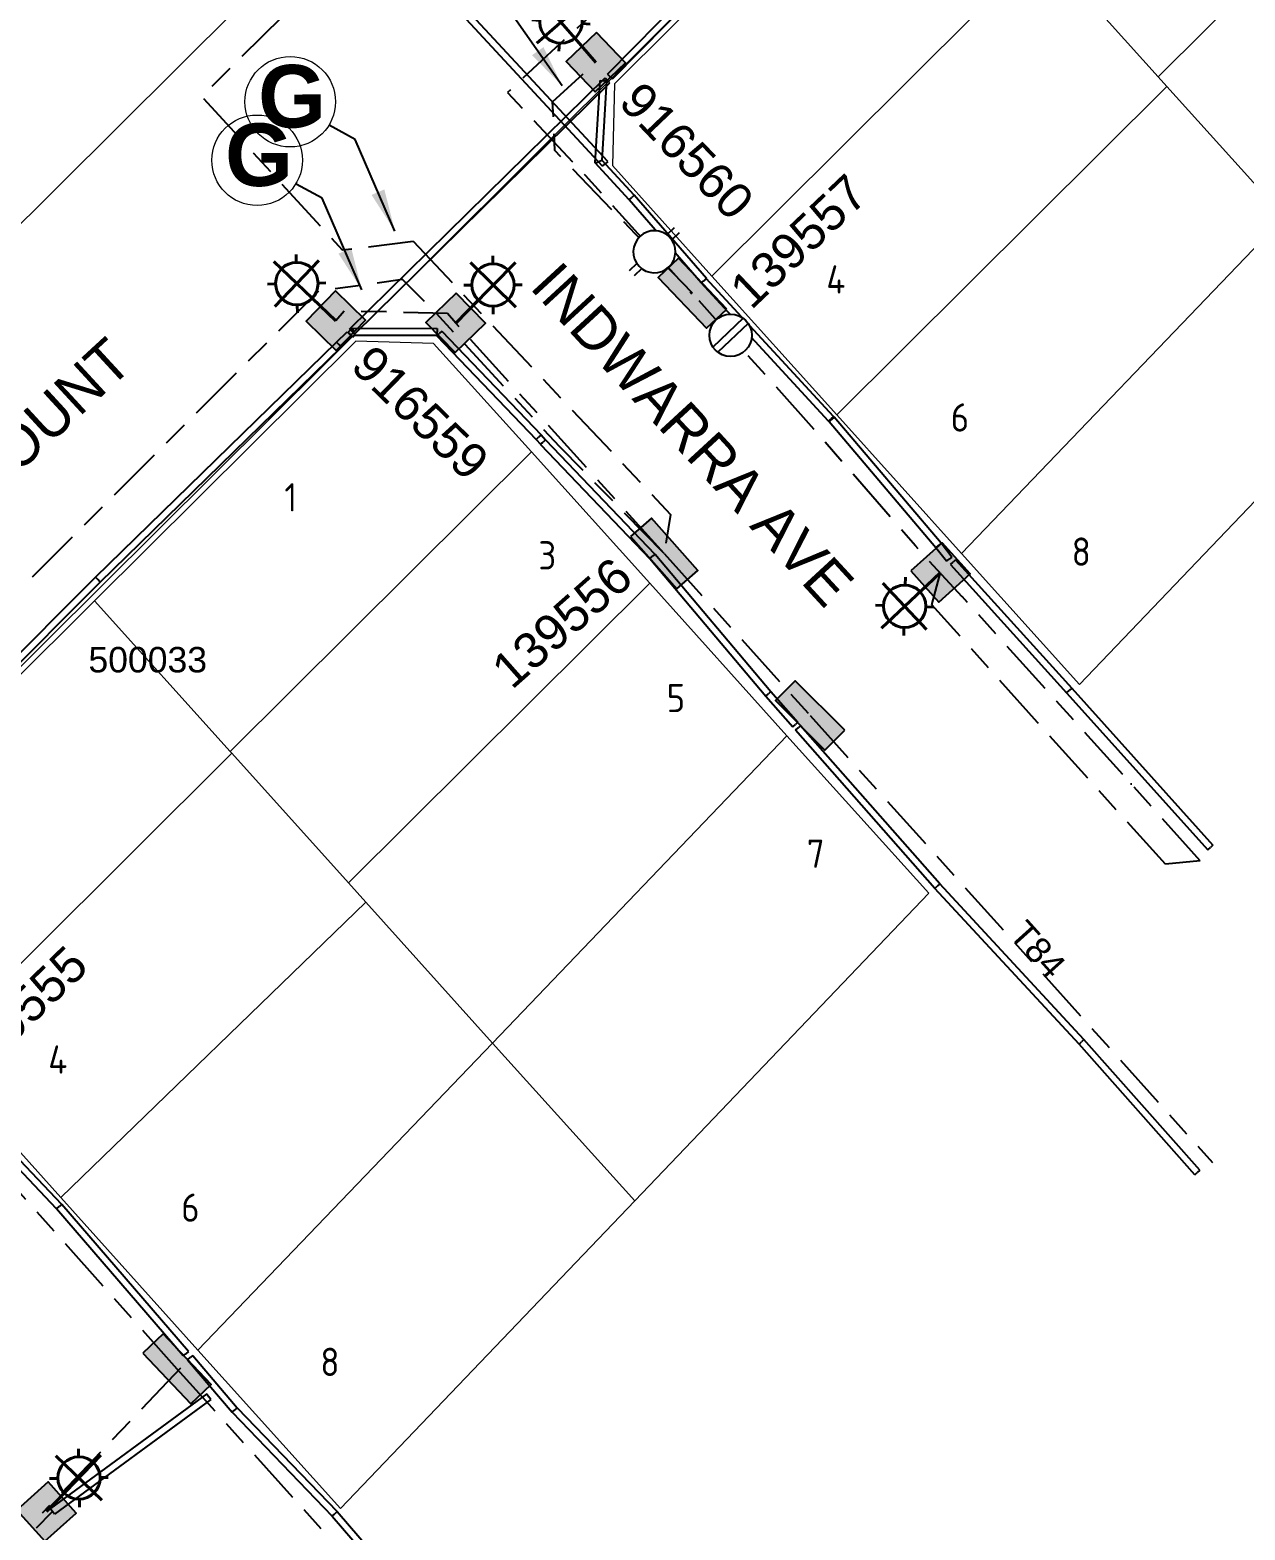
# Model space of a CAD drawing. Header units: metres. Extents: x -1 to 310379, y -2 to 6272124.
# Drawn here: x 309744.1 to 309830, y 6271225 to 6271331.1 of the extents above; entities that cross this region are included whole.
import ezdxf
from ezdxf.enums import TextEntityAlignment as Align

# ---------------------------------------------------------------- set-up
doc = ezdxf.new("R2010")
doc.units = ezdxf.units.M
doc.linetypes.add('Cable Exist UG', pattern=[8.2, 4, -1.2, 1.8, -1.2])
doc.layers.get('0').update_dxf_attribs({"color": 6})
for name, color, linetype in [('_User_LV_Exist', 7, 'Continuous'), ('_User_SL_Exist', 7, 'Continuous'), ('Duct_SP_EXT', 7, 'Continuous'), ('Equip_LV_EXT', 7, 'Continuous'), ('Equip_SP_SL_EXT', 7, 'Continuous'), ('Mains_HV_NEW_V17', 2, 'Continuous'), ('Mains_LV_EXT', 7, 'Continuous'), ('Notes', 7, 'Continuous'), ('Notes_HV_MISC', 7, 'Continuous'), ('Notes_SP_EXT', 7, 'Continuous'), ('SupportsUG_SP_LV_EXT', 7, 'Continuous'), ('SupportsUG_SP_LV_SL_EXT', 7, 'Continuous'), ('SupportsUG_SP_SL_EXT', 7, 'Continuous'), ('Trench_SP_EXT', 7, 'Continuous')]:
    doc.layers.add(name, color=color, linetype=linetype)
doc.layers.add('Cadastre Land Parcels_SP_EXT', color=9, linetype='Continuous', lineweight=5)
doc.styles.add('ARIAL', font='arial.ttf', dxfattribs={"height": 2})
doc.styles.add('COLUMN_LABEL', font='arial.ttf')
doc.styles.add('iecARIAL', font='arial.ttf', dxfattribs={"height": 2})
doc.styles.add('iecISOCP', font='isocp.shx')
doc.styles.add('ISOCP', font='isocp.shx', dxfattribs={"height": 1.75})
doc.styles.add('ITALICT', font='ITALICT')
doc.styles.add('POLE_LABEL', font='arial.ttf')
doc.styles.get("Standard").update_dxf_attribs({"font": 'arial.ttf'})
doc.linetypes.add('Cable New UG', pattern='A,7,-0.25,["x",Standard,S=2,R=0,X=0.2,Y=-0.8],-2.1', length=9.35)
doc.dimstyles.new('GISCAD Dim Style', dxfattribs={"dimtxt": 2.5, "dimasz": 3, "dimexe": 1.25, "dimexo": 0.625, "dimtad": 1, "dimtoh": 1, "dimdec": 1, "dimtxsty": 'ARIAL', "dimcen": 2.5, "dimadec": 0, "dimazin": 0, "dimtfac": 1, "dimtdec": 1, "dimtmove": 0, "dimatfit": 3, "dimfxl": 1.25, "dimarcsym": 0})

# ---------------------------------------------------------------- blocks, each defined once
blk = doc.blocks.new('COLUMN_EXT')
blk.add_hatch(color=256).paths.add_polyline_path([(-1.49, 1.48), (-1.49, -1.49), (1.48, -1.49), (1.48, 1.48)])
blk.add_lwpolyline([(-1.49, -1.49), (1.48, -1.49), (1.48, 1.48), (-1.49, 1.48)], close=True)
for tag, height, style, flags, p in [('ASSET_NUM', 2.5, 'COLUMN_LABEL', 8, (2, 2)), ('STRUCTURE_PLANT_NUMBER', 0.2, 'POLE_LABEL', 9, (1.81, 0.03)), ('STREET_CODE', 0.2, 'COLUMN_LABEL', 9, (1.81, -0.2))]:
    blk.add_attdef(tag, text='', height=height, dxfattribs=dict(style=style, flags=flags)).set_placement(p, align=Align.MIDDLE_LEFT)
at = {"flags": 9}
for tag, p in [('COLUMN_TYPE', (1.81, -0.4)), ('OWNED_BY', (1.81, -0.6)), ('STATE', (1.81, -0.8)), ('USAGE', (1.81, -1)), ('STREETNAME', (1.81, -1.6)), ('SUBURB', (1.81, -1.8)), ('LEGEND', (1.81, -1.2)), ('LOCATION', (1.81, -1.4)), ('NOTES', (1.81, -2))]:
    blk.add_attdef(tag, text='', height=0.2, dxfattribs=at).set_placement(p, align=Align.MIDDLE_LEFT)
at = {"flags": 1}
blk.add_attdef('Z', (1.81, -2.35), '', height=0.2, dxfattribs=at)
blk = doc.blocks.new('PILLAR_EXT')
blk.add_hatch(color=256).paths.add_polyline_path([(-2.475, 0.99), (-2.475, -0.99), (2.475, -0.99), (2.475, 0.99)])
blk.add_lwpolyline([(-2.475, -0.99), (2.475, -0.99), (2.475, 0.99), (-2.475, 0.99)], close=True)
at = {"style": 'iecARIAL', "flags": 8}
blk.add_attdef('ASSET_NUM', (1.5, 3.5), '', height=2.5, dxfattribs=at)
for tag, p, flags in [('OWNED_BY', (0, -0.2), 9), ('STATE', (0, -0.4), 9), ('SUPPORT_TYPE', (0, -0.6), 9), ('USAGE', (0, -0.8), 9), ('LEGEND', (0, -1), 9), ('LOCATION', (0, -1.2), 9), ('STREETNAME', (0, -1.8), 9), ('SUBURB', (0, -2), 1), ('NOTES', (0, -1.4), 9), ('PARENT', (0, -1.6), 9)]:
    blk.add_attdef(tag, p, '', height=0.2, dxfattribs=dict(flags=flags))
blk = doc.blocks.new('*U148')
at = {"lineweight": 40}
for p, q in [((2.25, 4.44), (2.26, 3.88)), ((0.66, 3.94), (3.91, 0.82)), ((0.73, 0.76), (3.85, 4)), ((0.22, 2.34), (0.79, 2.35)), ((4.35, 2.42), (3.79, 2.41)), ((0, 0), (1.25, 1.3)), ((2.33, 0.32), (2.32, 0.88))]:
    blk.add_line(p, q, dxfattribs=at)
blk.add_circle((2.29, 2.38), 1.5, dxfattribs=at)
at = {"style": 'iecARIAL', "flags": 8}
blk.add_attdef('ASSET_NUM', (1.5, 1.5), '', height=2.5, dxfattribs=at)
for tag, p, height, flags in [('CONSTRUCTED_VOLTAGE', (0.98, -0.65), 0.2, 9), ('CONTROL_TYPE', (0.98, -0.85), 0.2, 9), ('LANTERN_PURPOSE', (0.98, -1.05), 0.2, 9), ('LANTERN_TYPE', (0.98, -1.25), 0.2, 9), ('LNUMBER', (2.18, -3.25), 2.5, 8), ('OPERATING_VOLTAGE', (0.98, -1.65), 0.2, 9), ('ORIENTATION', (0.98, -1.85), 0.2, 9), ('OWNED_BY', (0.98, -2.05), 0.2, 9), ('STATE', (0.98, -2.25), 0.2, 9), ('NO_PHASES', (0.98, -1.45), 0.2, 9), ('USAGE', (0.98, -2.45), 0.2, 9), ('CEXIST', (0.98, -2.65), 0.2, 9), ('CNEW', (0.98, -2.85), 0.2, 9), ('CNUMBER', (0.98, -3.05), 0.2, 9), ('CREMOVE', (0.98, -3.25), 0.2, 9), ('CREPLACE', (0.98, -3.45), 0.2, 9), ('LKINGHEIGHT', (0.98, -3.65), 0.2, 9), ('LBRACKET', (0.98, -3.85), 0.2, 9), ('LBRACKETVOCAB', (0.98, -4.05), 0.2, 9), ('LCATEGORY', (0.98, -4.25), 0.2, 9), ('LCHARGE1', (0.98, -4.45), 0.2, 9), ('LCHARGE1PERCENT', (0.98, -4.65), 0.2, 9), ('LCHARGE2', (0.98, -4.85), 0.2, 9), ('LCHARGE2PERCENT', (0.98, -5.05), 0.2, 9), ('LCHARGE3', (0.98, -5.25), 0.2, 9), ('LCHARGE3PERCENT', (0.98, -5.45), 0.2, 9), ('LEXIST', (0.98, -5.65), 0.2, 9), ('LLAMP', (0.98, -5.85), 0.2, 9), ('LLAMPVOCAB', (0.98, -6.05), 0.2, 9), ('LMAST', (0.98, -6.25), 0.2, 9), ('LMASTVOCAB', (0.98, -6.45), 0.2, 9), ('LNEW', (0.98, -6.65), 0.2, 9), ('LANTNUMBER', (0.98, -6.85), 0.2, 9), ('LOUTREACH', (0.98, -7.25), 0.2, 9), ('LOUTREACHVOCAB', (0.98, -7.45), 0.2, 9), ('LRATECODE', (0.98, -7.65), 0.2, 9), ('LREMOVE', (0.98, -7.85), 0.2, 9), ('LREPLACE', (0.98, -8.05), 0.2, 9), ('LTYPE', (0.98, -8.25), 0.2, 9), ('LTYPEVOCAB', (0.98, -8.45), 0.2, 9), ('LEGEND', (0.98, -8.65), 0.2, 9), ('STREETNAME', (0.98, -9.25), 0.2, 9), ('SUBURB', (0.98, -9.45), 0.2, 1), ('LOCATION', (0.98, -8.85), 0.2, 9), ('NOTES', (0.98, -9.05), 0.2, 9)]:
    blk.add_attdef(tag, p, '', height=height, dxfattribs=dict(flags=flags))
blk = doc.blocks.new('*U174')
at = {"lineweight": 40}
for p, q in [((0, 0), (-1.45, -1.36)), ((-0.9, -0.85), (-4.18, -3.93)), ((-1, -4.03), (-4.08, -0.75)), ((-2.48, -0.33), (-2.5, -0.89)), ((-4.6, -2.32), (-4.04, -2.34)), ((-0.48, -2.45), (-1.04, -2.44)), ((-2.61, -4.45), (-2.59, -3.89))]:
    blk.add_line(p, q, dxfattribs=at)
blk.add_circle((-2.54, -2.39), 1.5, dxfattribs=at)
at = {"style": 'iecARIAL', "flags": 8}
blk.add_attdef('ASSET_NUM', (1.5, 1.5), '', height=2.5, dxfattribs=at)
for tag, p, height, flags in [('CONSTRUCTED_VOLTAGE', (0.98, -0.65), 0.2, 9), ('CONTROL_TYPE', (0.98, -0.85), 0.2, 9), ('LANTERN_PURPOSE', (0.98, -1.05), 0.2, 9), ('LANTERN_TYPE', (0.98, -1.25), 0.2, 9), ('LNUMBER', (2.18, -3.25), 2.5, 8), ('OPERATING_VOLTAGE', (0.98, -1.65), 0.2, 9), ('ORIENTATION', (0.98, -1.85), 0.2, 9), ('OWNED_BY', (0.98, -2.05), 0.2, 9), ('STATE', (0.98, -2.25), 0.2, 9), ('NO_PHASES', (0.98, -1.45), 0.2, 9), ('USAGE', (0.98, -2.45), 0.2, 9), ('CEXIST', (0.98, -2.65), 0.2, 9), ('CNEW', (0.98, -2.85), 0.2, 9), ('CNUMBER', (0.98, -3.05), 0.2, 9), ('CREMOVE', (0.98, -3.25), 0.2, 9), ('CREPLACE', (0.98, -3.45), 0.2, 9), ('LKINGHEIGHT', (0.98, -3.65), 0.2, 9), ('LBRACKET', (0.98, -3.85), 0.2, 9), ('LBRACKETVOCAB', (0.98, -4.05), 0.2, 9), ('LCATEGORY', (0.98, -4.25), 0.2, 9), ('LCHARGE1', (0.98, -4.45), 0.2, 9), ('LCHARGE1PERCENT', (0.98, -4.65), 0.2, 9), ('LCHARGE2', (0.98, -4.85), 0.2, 9), ('LCHARGE2PERCENT', (0.98, -5.05), 0.2, 9), ('LCHARGE3', (0.98, -5.25), 0.2, 9), ('LCHARGE3PERCENT', (0.98, -5.45), 0.2, 9), ('LEXIST', (0.98, -5.65), 0.2, 9), ('LLAMP', (0.98, -5.85), 0.2, 9), ('LLAMPVOCAB', (0.98, -6.05), 0.2, 9), ('LMAST', (0.98, -6.25), 0.2, 9), ('LMASTVOCAB', (0.98, -6.45), 0.2, 9), ('LNEW', (0.98, -6.65), 0.2, 9), ('LANTNUMBER', (0.98, -6.85), 0.2, 9), ('LOUTREACH', (0.98, -7.25), 0.2, 9), ('LOUTREACHVOCAB', (0.98, -7.45), 0.2, 9), ('LRATECODE', (0.98, -7.65), 0.2, 9), ('LREMOVE', (0.98, -7.85), 0.2, 9), ('LREPLACE', (0.98, -8.05), 0.2, 9), ('LTYPE', (0.98, -8.25), 0.2, 9), ('LTYPEVOCAB', (0.98, -8.45), 0.2, 9), ('LEGEND', (0.98, -8.65), 0.2, 9), ('STREETNAME', (0.98, -9.25), 0.2, 9), ('SUBURB', (0.98, -9.45), 0.2, 1), ('LOCATION', (0.98, -8.85), 0.2, 9), ('NOTES', (0.98, -9.05), 0.2, 9)]:
    blk.add_attdef(tag, p, '', height=height, dxfattribs=dict(flags=flags))
blk = doc.blocks.new('*U136')
at = {"lineweight": 40}
for p, q in [((1.04, 4.27), (4.25, 1.11)), ((1.07, 1.08), (4.22, 4.29)), ((2.63, 4.75), (2.63, 4.19)), ((0.58, 2.67), (1.14, 2.68)), ((4.71, 2.7), (4.14, 2.7)), ((0, 0), (1.59, 1.62)), ((2.66, 0.63), (2.66, 1.19))]:
    blk.add_line(p, q, dxfattribs=at)
blk.add_circle((2.64, 2.69), 1.5, dxfattribs=at)
at = {"style": 'iecARIAL', "flags": 8}
blk.add_attdef('ASSET_NUM', (1.5, 1.5), '', height=2.5, dxfattribs=at)
for tag, p, height, flags in [('CONSTRUCTED_VOLTAGE', (0.98, -0.65), 0.2, 9), ('CONTROL_TYPE', (0.98, -0.85), 0.2, 9), ('LANTERN_PURPOSE', (0.98, -1.05), 0.2, 9), ('LANTERN_TYPE', (0.98, -1.25), 0.2, 9), ('LNUMBER', (2.18, -3.25), 2.5, 8), ('OPERATING_VOLTAGE', (0.98, -1.65), 0.2, 9), ('ORIENTATION', (0.98, -1.85), 0.2, 9), ('OWNED_BY', (0.98, -2.05), 0.2, 9), ('STATE', (0.98, -2.25), 0.2, 9), ('NO_PHASES', (0.98, -1.45), 0.2, 9), ('USAGE', (0.98, -2.45), 0.2, 9), ('CEXIST', (0.98, -2.65), 0.2, 9), ('CNEW', (0.98, -2.85), 0.2, 9), ('CNUMBER', (0.98, -3.05), 0.2, 9), ('CREMOVE', (0.98, -3.25), 0.2, 9), ('CREPLACE', (0.98, -3.45), 0.2, 9), ('LKINGHEIGHT', (0.98, -3.65), 0.2, 9), ('LBRACKET', (0.98, -3.85), 0.2, 9), ('LBRACKETVOCAB', (0.98, -4.05), 0.2, 9), ('LCATEGORY', (0.98, -4.25), 0.2, 9), ('LCHARGE1', (0.98, -4.45), 0.2, 9), ('LCHARGE1PERCENT', (0.98, -4.65), 0.2, 9), ('LCHARGE2', (0.98, -4.85), 0.2, 9), ('LCHARGE2PERCENT', (0.98, -5.05), 0.2, 9), ('LCHARGE3', (0.98, -5.25), 0.2, 9), ('LCHARGE3PERCENT', (0.98, -5.45), 0.2, 9), ('LEXIST', (0.98, -5.65), 0.2, 9), ('LLAMP', (0.98, -5.85), 0.2, 9), ('LLAMPVOCAB', (0.98, -6.05), 0.2, 9), ('LMAST', (0.98, -6.25), 0.2, 9), ('LMASTVOCAB', (0.98, -6.45), 0.2, 9), ('LNEW', (0.98, -6.65), 0.2, 9), ('LANTNUMBER', (0.98, -6.85), 0.2, 9), ('LOUTREACH', (0.98, -7.25), 0.2, 9), ('LOUTREACHVOCAB', (0.98, -7.45), 0.2, 9), ('LRATECODE', (0.98, -7.65), 0.2, 9), ('LREMOVE', (0.98, -7.85), 0.2, 9), ('LREPLACE', (0.98, -8.05), 0.2, 9), ('LTYPE', (0.98, -8.25), 0.2, 9), ('LTYPEVOCAB', (0.98, -8.45), 0.2, 9), ('LEGEND', (0.98, -8.65), 0.2, 9), ('STREETNAME', (0.98, -9.25), 0.2, 9), ('SUBURB', (0.98, -9.45), 0.2, 1), ('LOCATION', (0.98, -8.85), 0.2, 9), ('NOTES', (0.98, -9.05), 0.2, 9)]:
    blk.add_attdef(tag, p, '', height=height, dxfattribs=dict(flags=flags))
blk = doc.blocks.new('*U137')
at = {"lineweight": 40}
for p, q in [((-4.31, 1), (-1.2, 4.26)), ((-2.8, 4.69), (-2.79, 4.13)), ((-1.13, 1.08), (-4.38, 4.19)), ((-4.82, 2.58), (-4.25, 2.6)), ((-0.69, 2.68), (-1.25, 2.66)), ((-2.71, 0.57), (-2.72, 1.13)), ((0, 0), (-1.67, 1.6))]:
    blk.add_line(p, q, dxfattribs=at)
blk.add_circle((-2.75, 2.63), 1.5, dxfattribs=at)
at = {"style": 'iecARIAL', "flags": 8}
blk.add_attdef('ASSET_NUM', (1.5, 1.5), '', height=2.5, dxfattribs=at)
for tag, p, height, flags in [('CONSTRUCTED_VOLTAGE', (0.98, -0.65), 0.2, 9), ('CONTROL_TYPE', (0.98, -0.85), 0.2, 9), ('LANTERN_PURPOSE', (0.98, -1.05), 0.2, 9), ('LANTERN_TYPE', (0.98, -1.25), 0.2, 9), ('LNUMBER', (2.18, -3.25), 2.5, 8), ('OPERATING_VOLTAGE', (0.98, -1.65), 0.2, 9), ('ORIENTATION', (0.98, -1.85), 0.2, 9), ('OWNED_BY', (0.98, -2.05), 0.2, 9), ('STATE', (0.98, -2.25), 0.2, 9), ('NO_PHASES', (0.98, -1.45), 0.2, 9), ('USAGE', (0.98, -2.45), 0.2, 9), ('CEXIST', (0.98, -2.65), 0.2, 9), ('CNEW', (0.98, -2.85), 0.2, 9), ('CNUMBER', (0.98, -3.05), 0.2, 9), ('CREMOVE', (0.98, -3.25), 0.2, 9), ('CREPLACE', (0.98, -3.45), 0.2, 9), ('LKINGHEIGHT', (0.98, -3.65), 0.2, 9), ('LBRACKET', (0.98, -3.85), 0.2, 9), ('LBRACKETVOCAB', (0.98, -4.05), 0.2, 9), ('LCATEGORY', (0.98, -4.25), 0.2, 9), ('LCHARGE1', (0.98, -4.45), 0.2, 9), ('LCHARGE1PERCENT', (0.98, -4.65), 0.2, 9), ('LCHARGE2', (0.98, -4.85), 0.2, 9), ('LCHARGE2PERCENT', (0.98, -5.05), 0.2, 9), ('LCHARGE3', (0.98, -5.25), 0.2, 9), ('LCHARGE3PERCENT', (0.98, -5.45), 0.2, 9), ('LEXIST', (0.98, -5.65), 0.2, 9), ('LLAMP', (0.98, -5.85), 0.2, 9), ('LLAMPVOCAB', (0.98, -6.05), 0.2, 9), ('LMAST', (0.98, -6.25), 0.2, 9), ('LMASTVOCAB', (0.98, -6.45), 0.2, 9), ('LNEW', (0.98, -6.65), 0.2, 9), ('LANTNUMBER', (0.98, -6.85), 0.2, 9), ('LOUTREACH', (0.98, -7.25), 0.2, 9), ('LOUTREACHVOCAB', (0.98, -7.45), 0.2, 9), ('LRATECODE', (0.98, -7.65), 0.2, 9), ('LREMOVE', (0.98, -7.85), 0.2, 9), ('LREPLACE', (0.98, -8.05), 0.2, 9), ('LTYPE', (0.98, -8.25), 0.2, 9), ('LTYPEVOCAB', (0.98, -8.45), 0.2, 9), ('LEGEND', (0.98, -8.65), 0.2, 9), ('STREETNAME', (0.98, -9.25), 0.2, 9), ('SUBURB', (0.98, -9.45), 0.2, 1), ('LOCATION', (0.98, -8.85), 0.2, 9), ('NOTES', (0.98, -9.05), 0.2, 9)]:
    blk.add_attdef(tag, p, '', height=height, dxfattribs=dict(flags=flags))
blk = doc.blocks.new('*U135')
at = {"lineweight": 40}
for p, q in [((-4.17, 1.37), (-0.77, 4.32)), ((-1, 1.15), (-3.94, 4.55)), ((-2.32, 4.91), (-2.36, 4.34)), ((-4.53, 3), (-3.97, 2.96)), ((-0.41, 2.7), (-0.97, 2.74)), ((-2.62, 0.79), (-2.58, 1.35)), ((0, 0), (-1.49, 1.72))]:
    blk.add_line(p, q, dxfattribs=at)
blk.add_circle((-2.47, 2.85), 1.5, dxfattribs=at)
at = {"style": 'iecARIAL', "flags": 8}
blk.add_attdef('ASSET_NUM', (1.5, 1.5), '', height=2.5, dxfattribs=at)
for tag, p, height, flags in [('CONSTRUCTED_VOLTAGE', (0.98, -0.65), 0.2, 9), ('CONTROL_TYPE', (0.98, -0.85), 0.2, 9), ('LANTERN_PURPOSE', (0.98, -1.05), 0.2, 9), ('LANTERN_TYPE', (0.98, -1.25), 0.2, 9), ('LNUMBER', (2.18, -3.25), 2.5, 8), ('OPERATING_VOLTAGE', (0.98, -1.65), 0.2, 9), ('ORIENTATION', (0.98, -1.85), 0.2, 9), ('OWNED_BY', (0.98, -2.05), 0.2, 9), ('STATE', (0.98, -2.25), 0.2, 9), ('NO_PHASES', (0.98, -1.45), 0.2, 9), ('USAGE', (0.98, -2.45), 0.2, 9), ('CEXIST', (0.98, -2.65), 0.2, 9), ('CNEW', (0.98, -2.85), 0.2, 9), ('CNUMBER', (0.98, -3.05), 0.2, 9), ('CREMOVE', (0.98, -3.25), 0.2, 9), ('CREPLACE', (0.98, -3.45), 0.2, 9), ('LKINGHEIGHT', (0.98, -3.65), 0.2, 9), ('LBRACKET', (0.98, -3.85), 0.2, 9), ('LBRACKETVOCAB', (0.98, -4.05), 0.2, 9), ('LCATEGORY', (0.98, -4.25), 0.2, 9), ('LCHARGE1', (0.98, -4.45), 0.2, 9), ('LCHARGE1PERCENT', (0.98, -4.65), 0.2, 9), ('LCHARGE2', (0.98, -4.85), 0.2, 9), ('LCHARGE2PERCENT', (0.98, -5.05), 0.2, 9), ('LCHARGE3', (0.98, -5.25), 0.2, 9), ('LCHARGE3PERCENT', (0.98, -5.45), 0.2, 9), ('LEXIST', (0.98, -5.65), 0.2, 9), ('LLAMP', (0.98, -5.85), 0.2, 9), ('LLAMPVOCAB', (0.98, -6.05), 0.2, 9), ('LMAST', (0.98, -6.25), 0.2, 9), ('LMASTVOCAB', (0.98, -6.45), 0.2, 9), ('LNEW', (0.98, -6.65), 0.2, 9), ('LANTNUMBER', (0.98, -6.85), 0.2, 9), ('LOUTREACH', (0.98, -7.25), 0.2, 9), ('LOUTREACHVOCAB', (0.98, -7.45), 0.2, 9), ('LRATECODE', (0.98, -7.65), 0.2, 9), ('LREMOVE', (0.98, -7.85), 0.2, 9), ('LREPLACE', (0.98, -8.05), 0.2, 9), ('LTYPE', (0.98, -8.25), 0.2, 9), ('LTYPEVOCAB', (0.98, -8.45), 0.2, 9), ('LEGEND', (0.98, -8.65), 0.2, 9), ('STREETNAME', (0.98, -9.25), 0.2, 9), ('SUBURB', (0.98, -9.45), 0.2, 1), ('LOCATION', (0.98, -8.85), 0.2, 9), ('NOTES', (0.98, -9.05), 0.2, 9)]:
    blk.add_attdef(tag, p, '', height=height, dxfattribs=dict(flags=flags))
blk = doc.blocks.new('LV_UG_LINKS_CLOSED_EXT')
blk.add_wipeout([(-1.06, 1.06), (-1.18, 0.92), (-1.29, 0.76), (-1.37, 0.59), (-1.43, 0.42), (-1.48, 0.23), (-1.49, 0.05), (-1.49, -0.14), (-1.46, -0.33), (-1.41, -0.51), (-1.33, -0.68), (-1.24, -0.84), (-1.12, -0.99), (-0.99, -1.12), (-0.84, -1.24), (-0.68, -1.33), (-0.51, -1.41), (-0.33, -1.46), (-0.14, -1.49), (0.05, -1.49), (0.23, -1.48), (0.42, -1.43), (0.59, -1.37), (0.76, -1.29), (0.92, -1.18), (1.06, -1.06), (1.18, -0.92), (1.29, -0.76), (1.37, -0.59), (1.43, -0.42), (1.48, -0.23), (1.49, -0.05), (1.49, 0.14), (1.46, 0.33), (1.41, 0.51), (1.33, 0.68), (1.24, 0.84), (1.12, 0.99), (0.99, 1.12), (0.84, 1.24), (0.68, 1.33), (0.51, 1.41), (0.33, 1.46), (0.14, 1.49), (-0.05, 1.49), (-0.23, 1.48), (-0.42, 1.43), (-0.59, 1.37), (-0.76, 1.29), (-0.92, 1.18)])
for p, q in [((-0.25, -1.48), (-0.25, 1.48)), ((0.25, -1.48), (0.25, 1.48))]:
    blk.add_line(p, q)
blk.add_circle((0, 0), 1.5)
at = {"flags": 9}
for tag, p in [('ACTUAL_STATUS', (0, 0)), ('CONSTRUCTED_VOLTAGE', (0, -0.2)), ('OPERATING_VOLTAGE', (0, -0.6)), ('ORIENTATION', (0, -0.8)), ('STATE', (0, -1)), ('NO_PHASES', (0, -0.4)), ('SWITCH_TYPE', (0, -1.2)), ('USAGE', (0, -1.4)), ('NOTES', (0, -1.6))]:
    blk.add_attdef(tag, text='', height=0.2, dxfattribs=at).set_placement(p, align=Align.MIDDLE_LEFT)
at = {"flags": 1}
blk.add_attdef('Z', (0, 0), '', height=0.2, dxfattribs=at)
blk = doc.blocks.new('LV_UG_LINKS_OPEN_EXT')
blk.add_wipeout([(-0.25, 1.47), (-0.43, 1.43), (-0.61, 1.36), (-0.77, 1.28), (-0.93, 1.17), (-1.07, 1.05), (-1.19, 0.9), (-1.29, 0.75), (-1.38, 0.58), (-1.44, 0.4), (-1.48, 0.22), (-1.49, 0.03), (-1.49, -0.16), (-1.45, -0.34), (-1.4, -0.52), (-1.32, -0.69), (-1.23, -0.85), (-1.11, -1), (-0.98, -1.13), (-0.83, -1.24), (-0.66, -1.34), (-0.49, -1.41), (-0.31, -1.46), (-0.13, -1.49), (0.06, -1.49), (0.25, -1.47), (0.43, -1.43), (0.61, -1.36), (0.77, -1.28), (0.93, -1.17), (1.07, -1.05), (1.19, -0.9), (1.29, -0.75), (1.38, -0.58), (1.44, -0.4), (1.48, -0.22), (1.49, -0.03), (1.49, 0.16), (1.45, 0.34), (1.4, 0.52), (1.32, 0.69), (1.23, 0.85), (1.11, 1), (0.98, 1.13), (0.83, 1.24), (0.66, 1.34), (0.49, 1.41), (0.31, 1.46), (0.13, 1.49), (-0.06, 1.49)])
for p, q in [((-0.25, 1.47), (-0.25, 2.22)), ((0.25, 1.47), (0.25, 2.22)), ((-0.25, -1.47), (-0.25, -2.22)), ((0.25, -1.47), (0.25, -2.22))]:
    blk.add_line(p, q)
blk.add_lwpolyline([(0, -1.49, 1), (0, 1.49, 1)], format="xyb", close=True)
at = {"flags": 9}
for tag, p in [('ACTUAL_STATUS', (0, 0)), ('CONSTRUCTED_VOLTAGE', (0, -0.2)), ('OPERATING_VOLTAGE', (0, -0.6)), ('ORIENTATION', (0, -0.8)), ('STATE', (0, -1)), ('NO_PHASES', (0, -0.4)), ('SWITCH_TYPE', (0, -1.2)), ('USAGE', (0, -1.4)), ('NOTES', (0, -1.6))]:
    blk.add_attdef(tag, text='', height=0.2, dxfattribs=at).set_placement(p, align=Align.MIDDLE_LEFT)
at = {"flags": 1}
blk.add_attdef('Z', (0, 0), '', height=0.2, dxfattribs=at)

msp = doc.modelspace()

# ---------------------------------------------------------------- linework, layer by layer
at = {"layer": '_User_LV_Exist', "color": 7, "linetype": 'Cable Exist UG', "flags": 128}
for points in [[(309848.09, 6271353.16), (309831.87, 6271370.89), (309831.87, 6271370.89), (309831.87, 6271370.89), (309831.87, 6271370.89), (309831.87, 6271370.89), (309823.18, 6271370.34), (309823.18, 6271370.34), (309823.18, 6271370.34), (309823.18, 6271370.34), (309823.18, 6271370.34), (309783.82, 6271332.13), (309783.82, 6271332.13), (309783.82, 6271332.13), (309780.66, 6271329.23), (309777.88, 6271326.63), (309777.88, 6271326.63), (309783.37, 6271320.8), (309790.93, 6271312.4)], [(309779.45, 6271349.28), (309756.26, 6271326.37), (309766.19, 6271315.51), (309771.22, 6271316.12)], [(309788.96, 6271294.04), (309781.58, 6271301.59), (309781.58, 6271301.59), (309772.84, 6271311.03), (309772.84, 6271311.03), (309772.84, 6271311.03), (309770.45, 6271313.42), (309764.49, 6271312.58), (309762.72, 6271310.8), (309762.72, 6271310.8), (309762.72, 6271310.8), (309728.36, 6271276.48), (309728.36, 6271276.48), (309728.36, 6271276.48), (309726.03, 6271274.12), (309725.9, 6271263.95), (309725.81, 6271261.58), (309727.56, 6271259.74), (309732.05, 6271254.84), (309727.4, 6271250.51), (309727.4, 6271250.51), (309735.2, 6271241.55), (309734.85, 6271237.76)], [(309735.68, 6271257.47), (309754.51, 6271236.38)], [(309754.51, 6271236.38), (309783, 6271204.75)]]:
    msp.add_lwpolyline(points, dxfattribs=at)
at = {"layer": '_User_SL_Exist', "linetype": 'Cable Exist UG', "flags": 128}
for points in [[(309790.96, 6271312.44), (309781.24, 6271322.54), (309781.24, 6271322.54), (309781.16, 6271324.48), (309781.06, 6271325.97), (309784.14, 6271328.77)], [(309774.22, 6271310.34), (309773.65, 6271311.02), (309766.35, 6271311.19), (309765.74, 6271310.5)], [(309788.96, 6271294.04), (309774.22, 6271310.34)], [(309754.76, 6271236.42), (309744.98, 6271226.17)]]:
    msp.add_lwpolyline(points, dxfattribs=at)
at = {"layer": '_User_SL_Exist', "linetype": 'Cable Exist UG'}
msp.add_lwpolyline([(309826.87, 6271272.3), (309824.41, 6271272.06), (309824.41, 6271272.06), (309815.37, 6271282.09), (309807.88, 6271290.42), (309808.51, 6271292.7)], dxfattribs=at)
at = {"layer": 'Cadastre Land Parcels_SP_EXT', "linetype": 'Continuous'}
for points in [[(309767.32, 6271341.11), (309724.76, 6271388.35), (309611.99, 6271281.48), (309657.04, 6271231.43), (309767.32, 6271341.11)], [(309847.28, 6271350.99), (309838.9, 6271360.27), (309815.54, 6271337.04), (309815.67, 6271336.89), (309823.9, 6271327.76), (309847.28, 6271350.99)], [(309855.69, 6271341.68), (309847.28, 6271350.99), (309823.9, 6271327.76), (309824.52, 6271327.07), (309832.84, 6271317.86), (309855.69, 6271341.68)], [(309815.67, 6271336.89), (309815.54, 6271337.04), (309805.97, 6271347.67), (309785.46, 6271327.26), (309785.3, 6271321.47), (309792.33, 6271313.66), (309815.67, 6271336.89)], [(309824.52, 6271327.07), (309823.9, 6271327.76), (309815.67, 6271336.89), (309792.33, 6271313.66), (309801.17, 6271303.84), (309824.52, 6271327.07)], [(309832.84, 6271317.86), (309824.52, 6271327.07), (309801.17, 6271303.84), (309810, 6271294.03), (309832.84, 6271317.86)], [(309841.15, 6271308.64), (309832.84, 6271317.86), (309810, 6271294.03), (309818.34, 6271284.77), (309841.15, 6271308.64)], [(309779.58, 6271301.22), (309772.66, 6271308.9), (309767.15, 6271309.06), (309748.69, 6271290.7), (309758.28, 6271280.04), (309779.58, 6271301.22)], [(309787.94, 6271291.93), (309779.58, 6271301.22), (309758.28, 6271280.04), (309758.4, 6271279.92), (309766.65, 6271270.75), (309787.94, 6271291.93)], [(309797.64, 6271281.14), (309787.94, 6271291.93), (309766.65, 6271270.75), (309767.87, 6271269.39), (309776.82, 6271259.42), (309797.64, 6271281.14)], [(309758.4, 6271279.92), (309758.28, 6271280.04), (309748.69, 6271290.7), (309730.23, 6271272.34), (309730.08, 6271266.55), (309737.1, 6271258.73), (309758.4, 6271279.92)], [(309807.68, 6271270.03), (309797.64, 6271281.14), (309776.82, 6271259.42), (309786.88, 6271248.27), (309807.68, 6271270.03)], [(309767.87, 6271269.39), (309766.65, 6271270.75), (309758.4, 6271279.92), (309737.1, 6271258.73), (309746.3, 6271248.49), (309767.87, 6271269.39)], [(309776.82, 6271259.42), (309767.87, 6271269.39), (309746.3, 6271248.49), (309755.99, 6271237.69), (309776.82, 6271259.42)], [(309786.88, 6271248.27), (309776.82, 6271259.42), (309755.99, 6271237.69), (309766.08, 6271226.5), (309786.88, 6271248.27)]]:
    msp.add_lwpolyline(points, close=True, dxfattribs=at)
at = {"layer": 'Duct_SP_EXT'}
for p, q in [((309784.96, 6271327.93), (309805.42, 6271348.73)), ((309785.31, 6271327.6), (309805.76, 6271348.39)), ((309784.61, 6271321.44), (309767.2, 6271340.24)), ((309784.97, 6271321.77), (309767.55, 6271340.57)), ((309766.72, 6271309.9), (309784.79, 6271327.67)), ((309767.06, 6271309.56), (309785.12, 6271327.33)), ((309784.08, 6271321.66), (309784.44, 6271327.49)), ((309784.44, 6271327.49), (309784.68, 6271327.47)), ((309784.57, 6271321.84), (309784.91, 6271327.46)), ((309784.91, 6271327.46), (309784.68, 6271327.47)), ((309784.79, 6271327.67), (309784.95, 6271327.5)), ((309785.12, 6271327.33), (309784.95, 6271327.5)), ((309784.96, 6271327.93), (309785.13, 6271327.77)), ((309785.31, 6271327.6), (309785.13, 6271327.77)), ((309784.57, 6271321.84), (309784.32, 6271321.75)), ((309786.85, 6271319.38), (309784.57, 6271321.84)), ((309784.97, 6271321.77), (309784.79, 6271321.6)), ((309784.08, 6271321.66), (309784.32, 6271321.75)), ((309786.49, 6271319.06), (309784.08, 6271321.66)), ((309784.61, 6271321.44), (309784.79, 6271321.6)), ((309786.49, 6271319.06), (309786.67, 6271319.22)), ((309786.49, 6271319.06), (309786.67, 6271319.22)), ((309791.58, 6271313.17), (309786.49, 6271319.06)), ((309786.49, 6271319.06), (309786.49, 6271319.06)), ((309786.85, 6271319.38), (309786.67, 6271319.22)), ((309786.85, 6271319.37), (309786.67, 6271319.22)), ((309786.85, 6271319.37), (309786.85, 6271319.38)), ((309791.95, 6271313.49), (309786.85, 6271319.37)), ((309791.58, 6271313.17), (309791.76, 6271313.33)), ((309791.59, 6271313.17), (309791.76, 6271313.33)), ((309791.95, 6271313.49), (309791.76, 6271313.33)), ((309791.94, 6271313.49), (309791.76, 6271313.33)), ((309800.93, 6271303.73), (309791.94, 6271313.49)), ((309800.58, 6271303.4), (309791.59, 6271313.17)), ((309765.8, 6271308.98), (309766.54, 6271309.72)), ((309766.13, 6271308.64), (309766.88, 6271309.38)), ((309766.54, 6271309.72), (309766.71, 6271309.55)), ((309766.62, 6271309.69), (309766.9, 6271309.97)), ((309766.62, 6271309.69), (309766.79, 6271309.52)), ((309766.88, 6271309.38), (309766.71, 6271309.55)), ((309766.72, 6271309.9), (309766.89, 6271309.73)), ((309766.96, 6271309.35), (309766.79, 6271309.52)), ((309767.06, 6271309.56), (309766.89, 6271309.73)), ((309766.9, 6271309.97), (309772.92, 6271309.96)), ((309766.9, 6271309.97), (309767, 6271309.73)), ((309766.96, 6271309.35), (309767.1, 6271309.49)), ((309767.1, 6271309.49), (309767, 6271309.73)), ((309767.1, 6271309.49), (309772.92, 6271309.48)), ((309772.88, 6271309.44), (309773.05, 6271309.6)), ((309772.88, 6271309.44), (309779.91, 6271302.1)), ((309772.92, 6271309.96), (309772.92, 6271309.72)), ((309772.92, 6271309.48), (309772.92, 6271309.72)), ((309773.23, 6271309.77), (309773.05, 6271309.6)), ((309773.23, 6271309.77), (309780.26, 6271302.43)), ((309748.74, 6271292.36), (309765.8, 6271308.98)), ((309749.08, 6271292.02), (309766.13, 6271308.64)), ((309765.8, 6271308.98), (309765.8, 6271308.98)), ((309765.8, 6271308.98), (309765.96, 6271308.81)), ((309765.8, 6271308.98), (309765.96, 6271308.81)), ((309766.13, 6271308.64), (309765.96, 6271308.81)), ((309766.13, 6271308.64), (309765.96, 6271308.81)), ((309766.13, 6271308.64), (309766.13, 6271308.64)), ((309800.58, 6271303.4), (309800.76, 6271303.57)), ((309800.58, 6271303.4), (309800.76, 6271303.57)), ((309800.62, 6271303.36), (309800.58, 6271303.4)), ((309800.62, 6271303.36), (309800.8, 6271303.52)), ((309808.18, 6271294.45), (309800.62, 6271303.36)), ((309800.93, 6271303.73), (309800.76, 6271303.57)), ((309800.93, 6271303.73), (309800.76, 6271303.57)), ((309800.98, 6271303.68), (309800.8, 6271303.52)), ((309800.98, 6271303.68), (309800.93, 6271303.73)), ((309808.55, 6271294.76), (309800.98, 6271303.68)), ((309779.91, 6271302.1), (309780.08, 6271302.27)), ((309779.91, 6271302.1), (309780.22, 6271301.76)), ((309780.26, 6271302.43), (309780.08, 6271302.27)), ((309780.22, 6271301.75), (309780.4, 6271301.92)), ((309780.22, 6271301.76), (309780.4, 6271301.92)), ((309780.22, 6271301.75), (309787.96, 6271293.67)), ((309780.26, 6271302.43), (309780.57, 6271302.08)), ((309780.57, 6271302.08), (309780.4, 6271301.92)), ((309780.57, 6271302.08), (309780.4, 6271301.92)), ((309780.57, 6271302.08), (309788.31, 6271294)), ((309808.18, 6271294.45), (309808.37, 6271294.61)), ((309808.92, 6271293.5), (309808.18, 6271294.45)), ((309808.55, 6271294.76), (309808.37, 6271294.61)), ((309809.3, 6271293.79), (309808.55, 6271294.76)), ((309787.95, 6271293.68), (309788.14, 6271293.84)), ((309787.95, 6271293.68), (309796.15, 6271283.96)), ((309787.96, 6271293.67), (309788.14, 6271293.84)), ((309788.31, 6271294), (309788.14, 6271293.84)), ((309788.32, 6271293.99), (309788.14, 6271293.84)), ((309788.32, 6271293.99), (309796.51, 6271284.27)), ((309808.92, 6271293.5), (309809.11, 6271293.64)), ((309809.3, 6271293.79), (309809.11, 6271293.64)), ((309809.22, 6271293.27), (309809.4, 6271293.43)), ((309809.22, 6271293.27), (309817.42, 6271284.19)), ((309809.57, 6271293.59), (309809.4, 6271293.43)), ((309809.57, 6271293.59), (309817.78, 6271284.51)), ((309729.45, 6271273.04), (309748.74, 6271292.36)), ((309748.74, 6271292.36), (309748.91, 6271292.19)), ((309749.08, 6271292.02), (309748.91, 6271292.19)), ((309729.78, 6271272.71), (309749.08, 6271292.02)), ((309796.15, 6271283.96), (309796.33, 6271284.12)), ((309796.15, 6271283.96), (309796.33, 6271284.12)), ((309796.15, 6271283.96), (309796.15, 6271283.96)), ((309796.15, 6271283.96), (309798.06, 6271281.78)), ((309796.51, 6271284.27), (309796.33, 6271284.12)), ((309796.51, 6271284.27), (309796.33, 6271284.12)), ((309796.51, 6271284.27), (309796.51, 6271284.27)), ((309796.51, 6271284.27), (309798.42, 6271282.1)), ((309817.42, 6271284.19), (309817.6, 6271284.35)), ((309817.42, 6271284.19), (309827.41, 6271273.08)), ((309817.78, 6271284.51), (309817.6, 6271284.35)), ((309817.78, 6271284.51), (309827.77, 6271273.41)), ((309798.06, 6271281.78), (309798.24, 6271281.94)), ((309798.42, 6271282.1), (309798.24, 6271281.94)), ((309798.25, 6271281.54), (309798.43, 6271281.7)), ((309808.1, 6271270.34), (309798.25, 6271281.54)), ((309798.61, 6271281.86), (309798.43, 6271281.7)), ((309808.45, 6271270.67), (309798.61, 6271281.86)), ((309827.41, 6271273.08), (309827.59, 6271273.25)), ((309827.77, 6271273.41), (309827.59, 6271273.25)), ((309808.1, 6271270.34), (309808.27, 6271270.51)), ((309818.3, 6271259.35), (309808.1, 6271270.34)), ((309808.45, 6271270.67), (309808.27, 6271270.51)), ((309818.65, 6271259.67), (309808.45, 6271270.67)), ((309818.3, 6271259.35), (309818.48, 6271259.51)), ((309826.48, 6271250.1), (309818.3, 6271259.35)), ((309818.65, 6271259.67), (309818.48, 6271259.51)), ((309826.84, 6271250.42), (309818.65, 6271259.67)), ((309746.36, 6271248.01), (309736.75, 6271258.16)), ((309746, 6271247.69), (309736.4, 6271257.83)), ((309826.48, 6271250.1), (309826.66, 6271250.26)), ((309826.84, 6271250.42), (309826.66, 6271250.26)), ((309746, 6271247.69), (309746.18, 6271247.85)), ((309754.96, 6271237.3), (309746, 6271247.69)), ((309746.36, 6271248.01), (309746.18, 6271247.85)), ((309755.32, 6271237.61), (309746.36, 6271248.01)), ((309754.96, 6271237.3), (309755.14, 6271237.45)), ((309755.32, 6271237.61), (309755.14, 6271237.45)), ((309755.26, 6271237.02), (309755.44, 6271237.18)), ((309755.26, 6271237.02), (309758.42, 6271233.31)), ((309755.63, 6271237.33), (309755.44, 6271237.18)), ((309755.63, 6271237.33), (309758.77, 6271233.63)), ((309756.63, 6271234.6), (309745.57, 6271226.5)), ((309756.91, 6271234.22), (309745.85, 6271226.11)), ((309756.63, 6271234.6), (309756.77, 6271234.41)), ((309756.91, 6271234.22), (309756.77, 6271234.41)), ((309758.42, 6271233.31), (309758.6, 6271233.47)), ((309758.42, 6271233.31), (309765.49, 6271225.95)), ((309758.77, 6271233.63), (309758.6, 6271233.47)), ((309758.77, 6271233.63), (309765.85, 6271226.28)), ((309745.57, 6271226.5), (309745.71, 6271226.3)), ((309745.85, 6271226.11), (309745.71, 6271226.3)), ((309765.49, 6271225.95), (309765.67, 6271226.12)), ((309765.49, 6271225.95), (309775.37, 6271214.53)), ((309765.85, 6271226.28), (309765.67, 6271226.12)), ((309765.85, 6271226.28), (309775.73, 6271214.85))]:
    msp.add_line(p, q, dxfattribs=at)
at = {"layer": 'Mains_HV_NEW_V17', "color": 2, "linetype": 'Cable New UG', "lineweight": 0, "flags": 128}
msp.add_lwpolyline([(309815.07, 6271482.05), (309832.47, 6271498.21), (309849.21, 6271479.4), (309891.37, 6271433.71), (309857.89, 6271400.53), (309823.68, 6271365.98), (309765.06, 6271307.52), (309709.52, 6271252.33), (309674.26, 6271217.35), (309674.12, 6271211.4), (309672.13, 6271213.44), (309649.41, 6271238.66), (309638.58, 6271229.23), (309598.92, 6271273.84), (309588.41, 6271264.31), (309576.06, 6271253.1)], dxfattribs=at)
at = {"layer": 'Mains_LV_EXT', "linetype": 'Cable Exist UG', "flags": 128}
msp.add_lwpolyline([(309826.87, 6271272.3), (309821.98, 6271277.75), (309821.98, 6271277.75), (309810.03, 6271291.01), (309810.03, 6271290.98), (309810.03, 6271290.98), (309806.73, 6271294.58), (309806.73, 6271294.58), (309806.73, 6271294.58), (309799.98, 6271302.34), (309790.96, 6271312.44)], dxfattribs=at)
at = {"layer": 'Mains_LV_EXT', "linetype": 'Cable Exist UG'}
for points in [[(309788.96, 6271294.04), (309799.28, 6271282.59)], [(309799.28, 6271282.59), (309827.73, 6271250.98)]]:
    msp.add_lwpolyline(points, dxfattribs=at)
at = {"layer": 'Notes_HV_MISC', "color": 2, "lineweight": 0}
msp.add_circle((309762.52, 6271325.99), 3.2, dxfattribs=at)
at = {"layer": 'Notes_SP_EXT', "color": 2, "lineweight": 0}
msp.add_circle((309760.18, 6271321.85), 3.2, dxfattribs=at)
at = {"layer": 'Trench_SP_EXT', "linetype": 'Cable Exist UG'}
msp.add_lwpolyline([(309745.66, 6271226.25), (309744.56, 6271225.11)], dxfattribs=at)

# ---------------------------------------------------------------- block references
at = {"layer": 'Equip_SP_SL_EXT'}
for name, p in [('*U135', (309784.14, 6271328.77)), ('*U137', (309765.74, 6271310.5)), ('*U136', (309774.22, 6271310.34)), ('*U174', (309808.51, 6271292.7)), ('*U148', (309745.29, 6271226.28))]:
    msp.add_blockref(name, p, dxfattribs=at)
at = {"layer": 'SupportsUG_SP_LV_EXT'}
for p, rotation in [((309799.28, 6271282.59), 135.108217426158), ((309754.51, 6271236.38), 313.4113043888697)]:
    msp.add_blockref('PILLAR_EXT', p, dxfattribs=dict(at, rotation=rotation))
at = {"layer": 'SupportsUG_SP_LV_SL_EXT'}
ref = msp.add_blockref('PILLAR_EXT', (309790.96, 6271312.44), dxfattribs=dict(at, rotation=133.598746949669))
ref.add_attrib('ASSET_NUM', '139557', dxfattribs={"height": 2.5, "rotation": 43.5987, "style": 'iecARIAL'}).set_placement((309794.25, 6271312.11), align=Align.MIDDLE_LEFT)
ref = msp.add_blockref('PILLAR_EXT', (309788.96, 6271294.04), dxfattribs=dict(at, rotation=311.4948707704913))
ref.add_attrib('ASSET_NUM', '139556', dxfattribs={"height": 2.5, "rotation": 41.4949, "style": 'iecARIAL'}).set_placement((309786.09, 6271293.01), align=Align.MIDDLE_RIGHT)
ref = msp.add_blockref('PILLAR_EXT', (309735.68, 6271257.47), dxfattribs=dict(at, rotation=312.3062475406119))
ref.add_attrib('ASSET_NUM', '139555', dxfattribs={"height": 2.5, "rotation": 44.0527, "style": 'iecARIAL'}).set_placement((309739.15, 6271257.49), align=Align.MIDDLE_LEFT)
at = {"layer": 'SupportsUG_SP_SL_EXT'}
ref = msp.add_blockref('COLUMN_EXT', (309784.14, 6271328.77), dxfattribs=dict(at, rotation=223.6983354999989))
ref.add_attrib('ASSET_NUM', '916560', dxfattribs={"layer": 'SupportsUG_SP_LV_SL_EXT', "height": 2.5, "rotation": 313.6983, "style": 'COLUMN_LABEL'}).set_placement((309786.55, 6271326.73), align=Align.MIDDLE_LEFT)
ref = msp.add_blockref('COLUMN_EXT', (309765.74, 6271310.5), dxfattribs=dict(at, rotation=225.7436550991501))
ref.add_attrib('ASSET_NUM', '916559', dxfattribs={"layer": 'SupportsUG_SP_LV_SL_EXT', "height": 2.5, "rotation": 315.7437, "style": 'COLUMN_LABEL'}).set_placement((309767.56, 6271308.07), align=Align.MIDDLE_LEFT)
for p, rotation in [((309774.22, 6271310.34), 224.2755751795526), ((309808.51, 6271292.7), 311.9904183217328), ((309745.29, 6271226.28), 311.988571264344)]:
    msp.add_blockref('COLUMN_EXT', p, dxfattribs=dict(at, rotation=rotation))

# ---------------------------------------------------------------- texts
at = {"layer": 'Cadastre Land Parcels_SP_EXT', "style": 'ISOCP'}
for s, p in [('4', (309800.43, 6271312.42)), ('6', (309809.23, 6271302.66)), ('1', (309762.11, 6271297.01)), ('3', (309780.07, 6271292.91)), ('8', (309817.78, 6271293.17)), ('5', (309789.14, 6271282.82)), ('7', (309799.05, 6271271.81)), ('4', (309745.41, 6271257.25)), ('6', (309754.81, 6271246.78)), ('8', (309764.65, 6271235.87))]:
    msp.add_text(s, height=2, dxfattribs=at).set_placement(p)
at = {"layer": 'Duct_SP_EXT'}
msp.add_text('500033', height=1.8, dxfattribs=at).set_placement((309748.25, 6271285.63))
at = {"layer": 'Mains_LV_EXT'}
msp.add_text('T84', height=1.8, rotation=311.9899, dxfattribs=at).set_placement((309813.27, 6271267.05))
at = {"layer": 'Notes', "char_height": 3, "attachment_point": 5, "style": 'ITALICT'}
for s, insert, rotation in [('{\\fStylus BT|b0|i0|c0|p34;INDWARRA AVE }', (309790.98, 6271302.46), 312.6431), ('{\\fStylus BT|b0|i0|c0|p34;GREENMOUNT }', (309739.87, 6271298.56), 42.6431)]:
    msp.add_mtext(s, dxfattribs=dict(at, insert=insert, rotation=rotation))
at = {"layer": 'Notes_HV_MISC', "color": 2, "lineweight": 0, "insert": (309762.65, 6271328.59), "char_height": 4.424, "width": 2.6544, "attachment_point": 2, "rotation": 0.1004, "style": 'iecISOCP'}
msp.add_mtext('{\\fArial|b1|i0|c0|p34;G}', dxfattribs=at)
at = {"layer": 'Notes_SP_EXT', "color": 2, "lineweight": 0, "insert": (309760.31, 6271324.45), "char_height": 4.424, "width": 2.6544, "attachment_point": 2, "rotation": 0.1004, "style": 'iecISOCP'}
msp.add_mtext('{\\fArial|b1|i0|c0|p34;G}', dxfattribs=at)

# ---------------------------------------------------------------- leaders
at = {"layer": 'Notes_HV_MISC', "color": 2, "lineweight": 0}
msp.add_leader([(309769.92, 6271316.84), (309767.11, 6271323.32), (309765.27, 6271324.32)], dimstyle='GISCAD Dim Style', override={"dimgap": 0.625, "dimtad": 0}, dxfattribs=at)
at = {"layer": 'Notes_SP_EXT', "color": 2, "lineweight": 0}
for points in [[(309781.75, 6271327.11), (309776.89, 6271334.04), (309777.39, 6271336.98)], [(309767.58, 6271312.69), (309764.77, 6271319.17), (309762.93, 6271320.17)]]:
    msp.add_leader(points, dimstyle='GISCAD Dim Style', override={"dimgap": 0.625, "dimtad": 0}, dxfattribs=at)

# ---------------------------------------------------------------- next in the draw order: block references
at = {"layer": 'Equip_LV_EXT'}
for name, p, rotation in [('LV_UG_LINKS_OPEN_EXT', (309788.27, 6271315.38), 133.598746949669), ('LV_UG_LINKS_CLOSED_EXT', (309793.66, 6271309.47), 133.5987469255171)]:
    msp.add_blockref(name, p, dxfattribs=dict(at, rotation=rotation))

# ---------------------------------------------------------------- next in the draw order: linework, layer by layer
at = {"layer": '_User_LV_Exist', "color": 7, "linetype": 'Cable Exist UG', "flags": 128}
msp.add_lwpolyline([(309771.22, 6271316.12), (309789.42, 6271296.79), (309788.96, 6271294.04)], dxfattribs=at)

doc.saveas('drawing.dxf')
